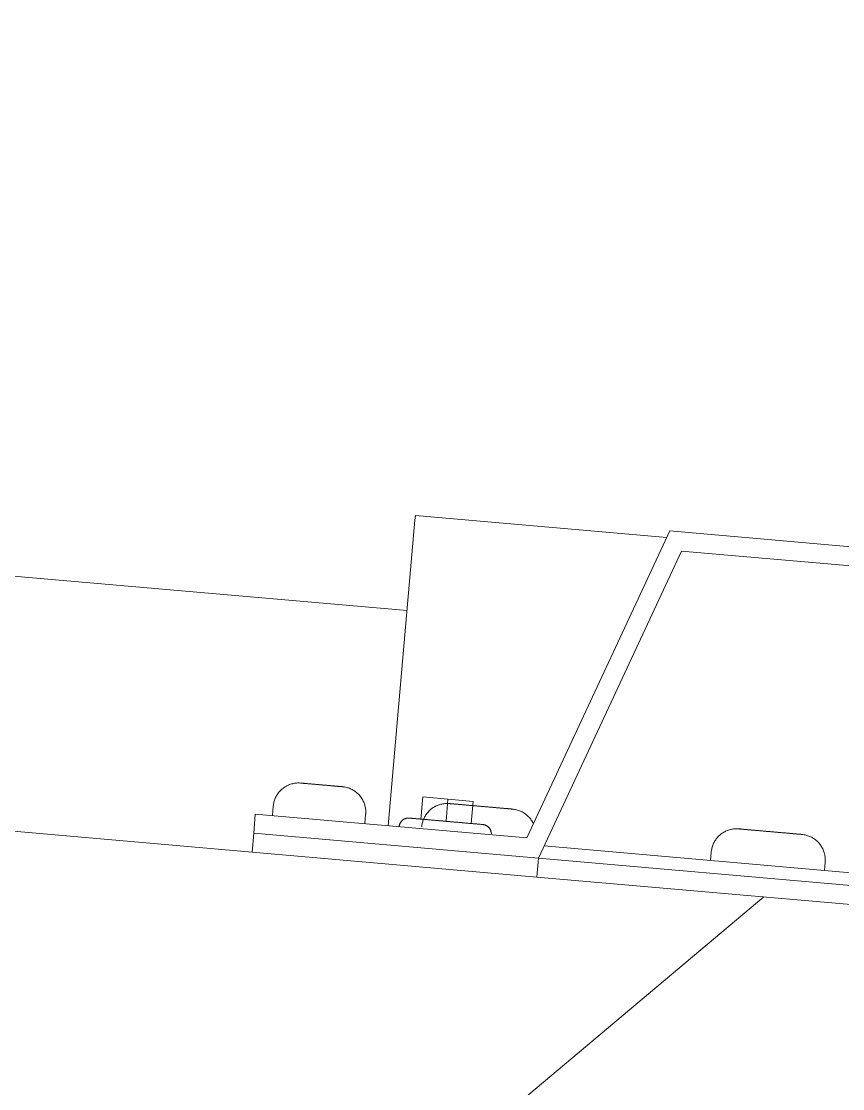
# Model space of a CAD drawing. Header units: metres. Extents: x 4238 to 4687, y -1 to 29.
# Drawn here: x 4650.5553 to 4650.6846, y 16.8595 to 17.0274 of the extents above; entities that cross this region are included whole.
import ezdxf

# ---------------------------------------------------------------- set-up
doc = ezdxf.new("R2010")
doc.units = ezdxf.units.M
for name, color, linetype, lineweight in [('A-ROOF', 132, 'Continuous', 5), ('A-ROOF-PATT', 132, 'Continuous', 15), ('Q-SPCQ', 91, 'Continuous', 5)]:
    doc.layers.add(name, color=color, linetype=linetype, lineweight=lineweight)

# ---------------------------------------------------------------- blocks, each defined once
blk = doc.blocks.new('Static Line_Sayfa_Metal Deck_Pan Mount - Up to 15 _ pitch - Max 2 Users-1845519-SECTION - GRID A9-A10')
at = {"layer": 'Q-SPCQ'}
for p, q in [((4567.5369, 16.90081), (4567.54111, 16.94888)), ((4567.54117, 16.94962), (4567.54111, 16.94888)), ((4567.54117, 16.94962), (4567.54116, 16.94953)), ((4567.54117, 16.94962), (4567.54116, 16.94953)), ((4567.54117, 16.94962), (4567.54116, 16.94953)), ((4567.54117, 16.94962), (4567.54116, 16.94953)), ((4567.54117, 16.94962), (4567.54116, 16.94953)), ((4567.54117, 16.94962), (4567.54116, 16.94953)), ((4567.54117, 16.94962), (4567.54116, 16.94953)), ((4567.54117, 16.94962), (4567.54116, 16.94953)), ((4567.54117, 16.94962), (4567.54116, 16.94953)), ((4567.58076, 16.94616), (4567.54117, 16.94962)), ((4567.58076, 16.94616), (4567.54117, 16.94962)), ((4567.58076, 16.94616), (4567.54117, 16.94962)), ((4567.58076, 16.94616), (4567.54117, 16.94962)), ((4567.58076, 16.94616), (4567.54117, 16.94962)), ((4567.58124, 16.94721), (4567.55872, 16.8989)), ((4567.72543, 16.9346), (4567.58124, 16.94721)), ((4567.56055, 16.89573), (4567.58308, 16.94404)), ((4567.58308, 16.94404), (4567.72308, 16.93179)), ((4567.54203, 16.90187), (4567.54234, 16.90535)), ((4567.54203, 16.90187), (4567.54234, 16.90535)), ((4567.54234, 16.90535), (4567.54203, 16.90187)), ((4567.54234, 16.90535), (4567.54203, 16.90187)), ((4567.54234, 16.90535), (4567.54203, 16.90187)), ((4567.54234, 16.90535), (4567.54203, 16.90187)), ((4567.5463, 16.90501), (4567.54234, 16.90535)), ((4567.54234, 16.90535), (4567.5463, 16.90501)), ((4567.5463, 16.90501), (4567.54234, 16.90535)), ((4567.54234, 16.90535), (4567.5463, 16.90501)), ((4567.5463, 16.90501), (4567.54234, 16.90535)), ((4567.54234, 16.90535), (4567.5463, 16.90501)), ((4567.546, 16.90152), (4567.5463, 16.90501)), ((4567.5463, 16.90501), (4567.546, 16.90152)), ((4567.546, 16.90152), (4567.5463, 16.90501)), ((4567.5463, 16.90501), (4567.546, 16.90152)), ((4567.546, 16.90152), (4567.5463, 16.90501)), ((4567.5463, 16.90501), (4567.546, 16.90152)), ((4567.5463, 16.90501), (4567.55027, 16.90466)), ((4567.55027, 16.90466), (4567.5463, 16.90501)), ((4567.5463, 16.90501), (4567.55027, 16.90466)), ((4567.55027, 16.90466), (4567.5463, 16.90501)), ((4567.5463, 16.90501), (4567.55027, 16.90466)), ((4567.55027, 16.90466), (4567.5463, 16.90501)), ((4567.5188, 16.9039), (4567.51867, 16.90241)), ((4567.5188, 16.9039), (4567.51867, 16.90241)), ((4567.5188, 16.9039), (4567.51867, 16.90241)), ((4567.54996, 16.90117), (4567.55027, 16.90466)), ((4567.54996, 16.90117), (4567.55027, 16.90466)), ((4567.55027, 16.90466), (4567.54996, 16.90117)), ((4567.55027, 16.90466), (4567.54996, 16.90117)), ((4567.55027, 16.90466), (4567.54996, 16.90117)), ((4567.55027, 16.90466), (4567.54996, 16.90117)), ((4567.51598, 16.90264), (4567.51572, 16.89965)), ((4567.55872, 16.8989), (4567.51598, 16.90264)), ((4567.53321, 16.90113), (4567.53334, 16.90263)), ((4567.53321, 16.90113), (4567.53334, 16.90263)), ((4567.53321, 16.90113), (4567.53334, 16.90263)), ((4567.546, 16.90152), (4567.54203, 16.90187)), ((4567.54203, 16.90187), (4567.546, 16.90152)), ((4567.546, 16.90152), (4567.54203, 16.90187)), ((4567.54203, 16.90187), (4567.546, 16.90152)), ((4567.546, 16.90152), (4567.54203, 16.90187)), ((4567.54203, 16.90187), (4567.546, 16.90152)), ((4567.546, 16.90152), (4567.54996, 16.90117)), ((4567.54996, 16.90117), (4567.546, 16.90152)), ((4567.546, 16.90152), (4567.54996, 16.90117)), ((4567.54996, 16.90117), (4567.546, 16.90152)), ((4567.546, 16.90152), (4567.54996, 16.90117)), ((4567.54996, 16.90117), (4567.546, 16.90152)), ((4567.51572, 16.89965), (4567.51546, 16.89666)), ((4567.51572, 16.89965), (4567.56055, 16.89573)), ((4567.51572, 16.89965), (4567.56055, 16.89573)), ((4567.56029, 16.89274), (4567.51546, 16.89666)), ((4567.72609, 16.88325), (4567.56145, 16.89766)), ((4567.58774, 16.89668), (4567.58762, 16.89537)), ((4567.56055, 16.89573), (4567.56029, 16.89274)), ((4567.72592, 16.88126), (4567.56055, 16.89573)), ((4567.73588, 16.88039), (4567.56055, 16.89573)), ((4567.60555, 16.8938), (4567.60567, 16.89511)), ((4567.73562, 16.8774), (4567.56029, 16.89274))]:
    blk.add_line(p, q, dxfattribs=at)
at = {"layer": 'Q-SPCQ', "flags": 128}
for points in [[(4567.5188, 16.9039), (4567.51882, 16.90406), (4567.51885, 16.90422), (4567.51887, 16.90437), (4567.51891, 16.90453), (4567.51895, 16.90468), (4567.519, 16.90484), (4567.51906, 16.90499), (4567.51912, 16.90514), (4567.51918, 16.90528), (4567.51925, 16.90542), (4567.51933, 16.90556), (4567.51942, 16.9057), (4567.5195, 16.90583), (4567.5196, 16.90596), (4567.5197, 16.90609), (4567.5198, 16.90621), (4567.51991, 16.90633), (4567.52002, 16.90644), (4567.52014, 16.90655), (4567.52026, 16.90665), (4567.52039, 16.90675), (4567.52052, 16.90684), (4567.52065, 16.90693), (4567.52079, 16.90702), (4567.52093, 16.90709), (4567.52107, 16.90716), (4567.52122, 16.90723), (4567.52137, 16.90729), (4567.52152, 16.90734), (4567.52167, 16.90739), (4567.52182, 16.90743), (4567.52198, 16.90747), (4567.52214, 16.9075), (4567.5223, 16.90752), (4567.52246, 16.90754), (4567.52262, 16.90755), (4567.52278, 16.90755), (4567.52294, 16.90755), (4567.52309, 16.90754), (4567.52314, 16.90754)], [(4567.5188, 16.9039), (4567.51882, 16.90406), (4567.51885, 16.90422), (4567.51887, 16.90437), (4567.51891, 16.90453), (4567.51895, 16.90468), (4567.519, 16.90484), (4567.51906, 16.90499), (4567.51912, 16.90514), (4567.51918, 16.90528), (4567.51925, 16.90542), (4567.51933, 16.90556), (4567.51942, 16.9057), (4567.5195, 16.90583), (4567.5196, 16.90596), (4567.5197, 16.90609), (4567.5198, 16.90621), (4567.51991, 16.90633), (4567.52002, 16.90644), (4567.52014, 16.90655), (4567.52026, 16.90665), (4567.52039, 16.90675), (4567.52052, 16.90684), (4567.52065, 16.90693), (4567.52079, 16.90702), (4567.52093, 16.90709), (4567.52107, 16.90716), (4567.52122, 16.90723), (4567.52137, 16.90729), (4567.52152, 16.90734), (4567.52167, 16.90739), (4567.52182, 16.90743), (4567.52198, 16.90747), (4567.52214, 16.9075), (4567.5223, 16.90752), (4567.52246, 16.90754), (4567.52262, 16.90755), (4567.52278, 16.90755), (4567.52294, 16.90755), (4567.52309, 16.90754), (4567.52314, 16.90754)], [(4567.5188, 16.9039), (4567.51882, 16.90406), (4567.51885, 16.90422), (4567.51887, 16.90437), (4567.51891, 16.90453), (4567.51895, 16.90468), (4567.519, 16.90484), (4567.51906, 16.90499), (4567.51912, 16.90514), (4567.51918, 16.90528), (4567.51925, 16.90542), (4567.51933, 16.90556), (4567.51942, 16.9057), (4567.5195, 16.90583), (4567.5196, 16.90596), (4567.5197, 16.90609), (4567.5198, 16.90621), (4567.51991, 16.90633), (4567.52002, 16.90644), (4567.52014, 16.90655), (4567.52026, 16.90665), (4567.52039, 16.90675), (4567.52052, 16.90684), (4567.52065, 16.90693), (4567.52079, 16.90702), (4567.52093, 16.90709), (4567.52107, 16.90716), (4567.52122, 16.90723), (4567.52137, 16.90729), (4567.52152, 16.90734), (4567.52167, 16.90739), (4567.52182, 16.90743), (4567.52198, 16.90747), (4567.52214, 16.9075), (4567.5223, 16.90752), (4567.52246, 16.90754), (4567.52262, 16.90755), (4567.52278, 16.90755), (4567.52294, 16.90755), (4567.52309, 16.90754), (4567.52314, 16.90754)], [(4567.52314, 16.90754), (4567.52315, 16.90753), (4567.52316, 16.90753), (4567.52318, 16.90753), (4567.5232, 16.90753), (4567.52323, 16.90753), (4567.52327, 16.90752), (4567.5233, 16.90752), (4567.52335, 16.90752), (4567.5234, 16.90751), (4567.52345, 16.90751), (4567.52351, 16.9075), (4567.52357, 16.9075), (4567.52364, 16.90749), (4567.52371, 16.90749), (4567.52379, 16.90748), (4567.52387, 16.90747), (4567.52395, 16.90746), (4567.52404, 16.90746), (4567.52413, 16.90745), (4567.52423, 16.90744), (4567.52433, 16.90743), (4567.52443, 16.90742), (4567.52454, 16.90741), (4567.52465, 16.9074), (4567.52476, 16.90739), (4567.52487, 16.90738), (4567.52499, 16.90737), (4567.52511, 16.90736), (4567.52523, 16.90735), (4567.52536, 16.90734), (4567.52548, 16.90733), (4567.52561, 16.90732), (4567.52574, 16.90731), (4567.52586, 16.9073), (4567.52599, 16.90729), (4567.52613, 16.90727), (4567.52626, 16.90726), (4567.52639, 16.90725), (4567.52642, 16.90725)], [(4567.52642, 16.90725), (4567.52629, 16.90726), (4567.52616, 16.90727), (4567.52603, 16.90728), (4567.5259, 16.90729), (4567.52577, 16.90731), (4567.52564, 16.90732), (4567.52552, 16.90733), (4567.52539, 16.90734), (4567.52527, 16.90735), (4567.52514, 16.90736), (4567.52502, 16.90737), (4567.52491, 16.90738), (4567.52479, 16.90739), (4567.52468, 16.9074), (4567.52457, 16.90741), (4567.52446, 16.90742), (4567.52436, 16.90743), (4567.52426, 16.90744), (4567.52416, 16.90745), (4567.52407, 16.90745), (4567.52398, 16.90746), (4567.52389, 16.90747), (4567.52381, 16.90748), (4567.52373, 16.90748), (4567.52366, 16.90749), (4567.52359, 16.9075), (4567.52353, 16.9075), (4567.52347, 16.90751), (4567.52341, 16.90751), (4567.52336, 16.90752), (4567.52332, 16.90752), (4567.52328, 16.90752), (4567.52324, 16.90753), (4567.52321, 16.90753), (4567.52319, 16.90753), (4567.52317, 16.90753), (4567.52315, 16.90753), (4567.52314, 16.90754)], [(4567.52314, 16.90754), (4567.52315, 16.90753), (4567.52316, 16.90753), (4567.52318, 16.90753), (4567.5232, 16.90753), (4567.52323, 16.90753), (4567.52327, 16.90752), (4567.5233, 16.90752), (4567.52335, 16.90752), (4567.5234, 16.90751), (4567.52345, 16.90751), (4567.52351, 16.9075), (4567.52357, 16.9075), (4567.52364, 16.90749), (4567.52371, 16.90749), (4567.52379, 16.90748), (4567.52387, 16.90747), (4567.52395, 16.90746), (4567.52404, 16.90746), (4567.52413, 16.90745), (4567.52423, 16.90744), (4567.52433, 16.90743), (4567.52443, 16.90742), (4567.52454, 16.90741), (4567.52465, 16.9074), (4567.52476, 16.90739), (4567.52487, 16.90738), (4567.52499, 16.90737), (4567.52511, 16.90736), (4567.52523, 16.90735), (4567.52536, 16.90734), (4567.52548, 16.90733), (4567.52561, 16.90732), (4567.52574, 16.90731), (4567.52586, 16.9073), (4567.52599, 16.90729), (4567.52613, 16.90727), (4567.52626, 16.90726), (4567.52639, 16.90725), (4567.52642, 16.90725)], [(4567.52642, 16.90725), (4567.52629, 16.90726), (4567.52616, 16.90727), (4567.52603, 16.90728), (4567.5259, 16.90729), (4567.52577, 16.90731), (4567.52564, 16.90732), (4567.52552, 16.90733), (4567.52539, 16.90734), (4567.52527, 16.90735), (4567.52514, 16.90736), (4567.52502, 16.90737), (4567.52491, 16.90738), (4567.52479, 16.90739), (4567.52468, 16.9074), (4567.52457, 16.90741), (4567.52446, 16.90742), (4567.52436, 16.90743), (4567.52426, 16.90744), (4567.52416, 16.90745), (4567.52407, 16.90745), (4567.52398, 16.90746), (4567.52389, 16.90747), (4567.52381, 16.90748), (4567.52373, 16.90748), (4567.52366, 16.90749), (4567.52359, 16.9075), (4567.52353, 16.9075), (4567.52347, 16.90751), (4567.52341, 16.90751), (4567.52336, 16.90752), (4567.52332, 16.90752), (4567.52328, 16.90752), (4567.52324, 16.90753), (4567.52321, 16.90753), (4567.52319, 16.90753), (4567.52317, 16.90753), (4567.52315, 16.90753), (4567.52314, 16.90754)], [(4567.52314, 16.90754), (4567.52315, 16.90753), (4567.52316, 16.90753), (4567.52318, 16.90753), (4567.5232, 16.90753), (4567.52323, 16.90753), (4567.52327, 16.90752), (4567.5233, 16.90752), (4567.52335, 16.90752), (4567.5234, 16.90751), (4567.52345, 16.90751), (4567.52351, 16.9075), (4567.52357, 16.9075), (4567.52364, 16.90749), (4567.52371, 16.90749), (4567.52379, 16.90748), (4567.52387, 16.90747), (4567.52395, 16.90746), (4567.52404, 16.90746), (4567.52413, 16.90745), (4567.52423, 16.90744), (4567.52433, 16.90743), (4567.52443, 16.90742), (4567.52454, 16.90741), (4567.52465, 16.9074), (4567.52476, 16.90739), (4567.52487, 16.90738), (4567.52499, 16.90737), (4567.52511, 16.90736), (4567.52523, 16.90735), (4567.52536, 16.90734), (4567.52548, 16.90733), (4567.52561, 16.90732), (4567.52574, 16.90731), (4567.52586, 16.9073), (4567.52599, 16.90729), (4567.52613, 16.90727), (4567.52626, 16.90726), (4567.52639, 16.90725), (4567.52642, 16.90725)], [(4567.52642, 16.90725), (4567.52629, 16.90726), (4567.52616, 16.90727), (4567.52603, 16.90728), (4567.5259, 16.90729), (4567.52577, 16.90731), (4567.52564, 16.90732), (4567.52552, 16.90733), (4567.52539, 16.90734), (4567.52527, 16.90735), (4567.52514, 16.90736), (4567.52502, 16.90737), (4567.52491, 16.90738), (4567.52479, 16.90739), (4567.52468, 16.9074), (4567.52457, 16.90741), (4567.52446, 16.90742), (4567.52436, 16.90743), (4567.52426, 16.90744), (4567.52416, 16.90745), (4567.52407, 16.90745), (4567.52398, 16.90746), (4567.52389, 16.90747), (4567.52381, 16.90748), (4567.52373, 16.90748), (4567.52366, 16.90749), (4567.52359, 16.9075), (4567.52353, 16.9075), (4567.52347, 16.90751), (4567.52341, 16.90751), (4567.52336, 16.90752), (4567.52332, 16.90752), (4567.52328, 16.90752), (4567.52324, 16.90753), (4567.52321, 16.90753), (4567.52319, 16.90753), (4567.52317, 16.90753), (4567.52315, 16.90753), (4567.52314, 16.90754)], [(4567.52971, 16.90696), (4567.5297, 16.90696), (4567.52969, 16.90696), (4567.52967, 16.90696), (4567.52964, 16.90697), (4567.52961, 16.90697), (4567.52958, 16.90697), (4567.52954, 16.90698), (4567.5295, 16.90698), (4567.52945, 16.90698), (4567.5294, 16.90699), (4567.52934, 16.90699), (4567.52927, 16.907), (4567.52921, 16.907), (4567.52913, 16.90701), (4567.52906, 16.90702), (4567.52898, 16.90702), (4567.52889, 16.90703), (4567.5288, 16.90704), (4567.52871, 16.90705), (4567.52862, 16.90706), (4567.52852, 16.90707), (4567.52841, 16.90707), (4567.52831, 16.90708), (4567.5282, 16.90709), (4567.52809, 16.9071), (4567.52797, 16.90711), (4567.52785, 16.90712), (4567.52774, 16.90713), (4567.52761, 16.90714), (4567.52749, 16.90715), (4567.52737, 16.90717), (4567.52724, 16.90718), (4567.52711, 16.90719), (4567.52698, 16.9072), (4567.52685, 16.90721), (4567.52672, 16.90722), (4567.52659, 16.90723), (4567.52646, 16.90725), (4567.52642, 16.90725)], [(4567.52642, 16.90725), (4567.52655, 16.90724), (4567.52669, 16.90723), (4567.52682, 16.90721), (4567.52695, 16.9072), (4567.52708, 16.90719), (4567.5272, 16.90718), (4567.52733, 16.90717), (4567.52746, 16.90716), (4567.52758, 16.90715), (4567.5277, 16.90714), (4567.52782, 16.90713), (4567.52794, 16.90712), (4567.52806, 16.90711), (4567.52817, 16.9071), (4567.52828, 16.90709), (4567.52839, 16.90708), (4567.52849, 16.90707), (4567.52859, 16.90706), (4567.52869, 16.90705), (4567.52878, 16.90704), (4567.52887, 16.90703), (4567.52896, 16.90703), (4567.52904, 16.90702), (4567.52911, 16.90701), (4567.52919, 16.90701), (4567.52926, 16.907), (4567.52932, 16.90699), (4567.52938, 16.90699), (4567.52944, 16.90698), (4567.52949, 16.90698), (4567.52953, 16.90698), (4567.52957, 16.90697), (4567.52961, 16.90697), (4567.52964, 16.90697), (4567.52966, 16.90696), (4567.52968, 16.90696), (4567.5297, 16.90696), (4567.5297, 16.90696)], [(4567.52971, 16.90696), (4567.5297, 16.90696), (4567.52969, 16.90696), (4567.52967, 16.90696), (4567.52964, 16.90697), (4567.52961, 16.90697), (4567.52958, 16.90697), (4567.52954, 16.90698), (4567.5295, 16.90698), (4567.52945, 16.90698), (4567.5294, 16.90699), (4567.52934, 16.90699), (4567.52927, 16.907), (4567.52921, 16.907), (4567.52913, 16.90701), (4567.52906, 16.90702), (4567.52898, 16.90702), (4567.52889, 16.90703), (4567.5288, 16.90704), (4567.52871, 16.90705), (4567.52862, 16.90706), (4567.52852, 16.90707), (4567.52841, 16.90707), (4567.52831, 16.90708), (4567.5282, 16.90709), (4567.52809, 16.9071), (4567.52797, 16.90711), (4567.52785, 16.90712), (4567.52774, 16.90713), (4567.52761, 16.90714), (4567.52749, 16.90715), (4567.52737, 16.90717), (4567.52724, 16.90718), (4567.52711, 16.90719), (4567.52698, 16.9072), (4567.52685, 16.90721), (4567.52672, 16.90722), (4567.52659, 16.90723), (4567.52646, 16.90725), (4567.52642, 16.90725)], [(4567.52642, 16.90725), (4567.52655, 16.90724), (4567.52669, 16.90723), (4567.52682, 16.90721), (4567.52695, 16.9072), (4567.52708, 16.90719), (4567.5272, 16.90718), (4567.52733, 16.90717), (4567.52746, 16.90716), (4567.52758, 16.90715), (4567.5277, 16.90714), (4567.52782, 16.90713), (4567.52794, 16.90712), (4567.52806, 16.90711), (4567.52817, 16.9071), (4567.52828, 16.90709), (4567.52839, 16.90708), (4567.52849, 16.90707), (4567.52859, 16.90706), (4567.52869, 16.90705), (4567.52878, 16.90704), (4567.52887, 16.90703), (4567.52896, 16.90703), (4567.52904, 16.90702), (4567.52911, 16.90701), (4567.52919, 16.90701), (4567.52926, 16.907), (4567.52932, 16.90699), (4567.52938, 16.90699), (4567.52944, 16.90698), (4567.52949, 16.90698), (4567.52953, 16.90698), (4567.52957, 16.90697), (4567.52961, 16.90697), (4567.52964, 16.90697), (4567.52966, 16.90696), (4567.52968, 16.90696), (4567.5297, 16.90696), (4567.5297, 16.90696)], [(4567.52971, 16.90696), (4567.5297, 16.90696), (4567.52969, 16.90696), (4567.52967, 16.90696), (4567.52964, 16.90697), (4567.52961, 16.90697), (4567.52958, 16.90697), (4567.52954, 16.90698), (4567.5295, 16.90698), (4567.52945, 16.90698), (4567.5294, 16.90699), (4567.52934, 16.90699), (4567.52927, 16.907), (4567.52921, 16.907), (4567.52913, 16.90701), (4567.52906, 16.90702), (4567.52898, 16.90702), (4567.52889, 16.90703), (4567.5288, 16.90704), (4567.52871, 16.90705), (4567.52862, 16.90706), (4567.52852, 16.90707), (4567.52841, 16.90707), (4567.52831, 16.90708), (4567.5282, 16.90709), (4567.52809, 16.9071), (4567.52797, 16.90711), (4567.52785, 16.90712), (4567.52774, 16.90713), (4567.52761, 16.90714), (4567.52749, 16.90715), (4567.52737, 16.90717), (4567.52724, 16.90718), (4567.52711, 16.90719), (4567.52698, 16.9072), (4567.52685, 16.90721), (4567.52672, 16.90722), (4567.52659, 16.90723), (4567.52646, 16.90725), (4567.52642, 16.90725)], [(4567.52642, 16.90725), (4567.52655, 16.90724), (4567.52669, 16.90723), (4567.52682, 16.90721), (4567.52695, 16.9072), (4567.52708, 16.90719), (4567.5272, 16.90718), (4567.52733, 16.90717), (4567.52746, 16.90716), (4567.52758, 16.90715), (4567.5277, 16.90714), (4567.52782, 16.90713), (4567.52794, 16.90712), (4567.52806, 16.90711), (4567.52817, 16.9071), (4567.52828, 16.90709), (4567.52839, 16.90708), (4567.52849, 16.90707), (4567.52859, 16.90706), (4567.52869, 16.90705), (4567.52878, 16.90704), (4567.52887, 16.90703), (4567.52896, 16.90703), (4567.52904, 16.90702), (4567.52911, 16.90701), (4567.52919, 16.90701), (4567.52926, 16.907), (4567.52932, 16.90699), (4567.52938, 16.90699), (4567.52944, 16.90698), (4567.52949, 16.90698), (4567.52953, 16.90698), (4567.52957, 16.90697), (4567.52961, 16.90697), (4567.52964, 16.90697), (4567.52966, 16.90696), (4567.52968, 16.90696), (4567.5297, 16.90696), (4567.5297, 16.90696)], [(4567.52971, 16.90696), (4567.52987, 16.90694), (4567.53003, 16.90692), (4567.53018, 16.90689), (4567.53034, 16.90685), (4567.53049, 16.90681), (4567.53065, 16.90676), (4567.5308, 16.90671), (4567.53094, 16.90665), (4567.53109, 16.90658), (4567.53123, 16.90651), (4567.53137, 16.90643), (4567.53151, 16.90635), (4567.53164, 16.90626), (4567.53177, 16.90617), (4567.5319, 16.90607), (4567.53202, 16.90596), (4567.53214, 16.90586), (4567.53225, 16.90574), (4567.53236, 16.90562), (4567.53246, 16.9055), (4567.53256, 16.90538), (4567.53265, 16.90525), (4567.53274, 16.90511), (4567.53282, 16.90498), (4567.5329, 16.90484), (4567.53297, 16.90469), (4567.53304, 16.90455), (4567.5331, 16.9044), (4567.53315, 16.90425), (4567.5332, 16.90409), (4567.53324, 16.90394), (4567.53328, 16.90378), (4567.53331, 16.90363), (4567.53333, 16.90347), (4567.53335, 16.90331), (4567.53336, 16.90315), (4567.53336, 16.90299), (4567.53336, 16.90283), (4567.53335, 16.90267), (4567.53334, 16.90263)], [(4567.52971, 16.90696), (4567.52987, 16.90694), (4567.53003, 16.90692), (4567.53018, 16.90689), (4567.53034, 16.90685), (4567.53049, 16.90681), (4567.53065, 16.90676), (4567.5308, 16.90671), (4567.53094, 16.90665), (4567.53109, 16.90658), (4567.53123, 16.90651), (4567.53137, 16.90643), (4567.53151, 16.90635), (4567.53164, 16.90626), (4567.53177, 16.90617), (4567.5319, 16.90607), (4567.53202, 16.90596), (4567.53214, 16.90586), (4567.53225, 16.90574), (4567.53236, 16.90562), (4567.53246, 16.9055), (4567.53256, 16.90538), (4567.53265, 16.90525), (4567.53274, 16.90511), (4567.53282, 16.90498), (4567.5329, 16.90484), (4567.53297, 16.90469), (4567.53304, 16.90455), (4567.5331, 16.9044), (4567.53315, 16.90425), (4567.5332, 16.90409), (4567.53324, 16.90394), (4567.53328, 16.90378), (4567.53331, 16.90363), (4567.53333, 16.90347), (4567.53335, 16.90331), (4567.53336, 16.90315), (4567.53336, 16.90299), (4567.53336, 16.90283), (4567.53335, 16.90267), (4567.53334, 16.90263)], [(4567.52971, 16.90696), (4567.52987, 16.90694), (4567.53003, 16.90692), (4567.53018, 16.90689), (4567.53034, 16.90685), (4567.53049, 16.90681), (4567.53065, 16.90676), (4567.5308, 16.90671), (4567.53094, 16.90665), (4567.53109, 16.90658), (4567.53123, 16.90651), (4567.53137, 16.90643), (4567.53151, 16.90635), (4567.53164, 16.90626), (4567.53177, 16.90617), (4567.5319, 16.90607), (4567.53202, 16.90596), (4567.53214, 16.90586), (4567.53225, 16.90574), (4567.53236, 16.90562), (4567.53246, 16.9055), (4567.53256, 16.90538), (4567.53265, 16.90525), (4567.53274, 16.90511), (4567.53282, 16.90498), (4567.5329, 16.90484), (4567.53297, 16.90469), (4567.53304, 16.90455), (4567.5331, 16.9044), (4567.53315, 16.90425), (4567.5332, 16.90409), (4567.53324, 16.90394), (4567.53328, 16.90378), (4567.53331, 16.90363), (4567.53333, 16.90347), (4567.53335, 16.90331), (4567.53336, 16.90315), (4567.53336, 16.90299), (4567.53336, 16.90283), (4567.53335, 16.90267), (4567.53334, 16.90263)], [(4567.54217, 16.90067), (4567.54219, 16.90083), (4567.54221, 16.90098), (4567.54224, 16.90114), (4567.54228, 16.9013), (4567.54232, 16.90145), (4567.54237, 16.90161), (4567.54242, 16.90176), (4567.54248, 16.9019), (4567.54255, 16.90205), (4567.54262, 16.90219), (4567.5427, 16.90233), (4567.54278, 16.90247), (4567.54287, 16.9026), (4567.54297, 16.90273), (4567.54306, 16.90286), (4567.54317, 16.90298), (4567.54328, 16.9031), (4567.54339, 16.90321), (4567.54351, 16.90332), (4567.54363, 16.90342), (4567.54376, 16.90352), (4567.54389, 16.90362), (4567.54402, 16.9037), (4567.54416, 16.90379), (4567.5443, 16.90387), (4567.54444, 16.90394), (4567.54459, 16.904), (4567.54474, 16.90406), (4567.54489, 16.90412), (4567.54504, 16.90416), (4567.5452, 16.90421), (4567.54535, 16.90424), (4567.54551, 16.90427), (4567.54567, 16.90429), (4567.54583, 16.90431), (4567.54599, 16.90432), (4567.54615, 16.90432), (4567.54631, 16.90432), (4567.54647, 16.90431), (4567.54651, 16.90431)], [(4567.55645, 16.90344), (4567.55644, 16.90344), (4567.55642, 16.90344), (4567.5564, 16.90344), (4567.55636, 16.90345), (4567.55632, 16.90345), (4567.55627, 16.90346), (4567.55621, 16.90346), (4567.55614, 16.90347), (4567.55607, 16.90347), (4567.55599, 16.90348), (4567.5559, 16.90349), (4567.5558, 16.9035), (4567.5557, 16.90351), (4567.55559, 16.90351), (4567.55547, 16.90353), (4567.55535, 16.90354), (4567.55522, 16.90355), (4567.55509, 16.90356), (4567.55495, 16.90357), (4567.55481, 16.90358), (4567.55465, 16.9036), (4567.5545, 16.90361), (4567.55434, 16.90362), (4567.55417, 16.90364), (4567.554, 16.90365), (4567.55383, 16.90367), (4567.55365, 16.90368), (4567.55347, 16.9037), (4567.55329, 16.90372), (4567.5531, 16.90373), (4567.55291, 16.90375), (4567.55272, 16.90377), (4567.55253, 16.90378), (4567.55233, 16.9038), (4567.55213, 16.90382), (4567.55194, 16.90383), (4567.55174, 16.90385), (4567.55154, 16.90387), (4567.55134, 16.90389), (4567.55114, 16.9039), (4567.55094, 16.90392), (4567.55075, 16.90394), (4567.55055, 16.90396), (4567.55036, 16.90397), (4567.55016, 16.90399), (4567.54997, 16.90401), (4567.54978, 16.90402), (4567.5496, 16.90404), (4567.54942, 16.90406), (4567.54924, 16.90407), (4567.54906, 16.90409), (4567.54889, 16.9041), (4567.54872, 16.90412), (4567.54856, 16.90413), (4567.5484, 16.90414), (4567.54825, 16.90416), (4567.5481, 16.90417), (4567.54796, 16.90418), (4567.54782, 16.90419), (4567.54769, 16.90421), (4567.54756, 16.90422), (4567.54744, 16.90423), (4567.54733, 16.90424), (4567.54722, 16.90425), (4567.54712, 16.90426), (4567.54703, 16.90426), (4567.54695, 16.90427), (4567.54687, 16.90428), (4567.5468, 16.90428), (4567.54674, 16.90429), (4567.54668, 16.90429), (4567.54663, 16.9043), (4567.54659, 16.9043), (4567.54656, 16.9043), (4567.54654, 16.90431), (4567.54652, 16.90431), (4567.54651, 16.90431)], [(4567.54652, 16.90431), (4567.54653, 16.90431), (4567.54655, 16.90431), (4567.54658, 16.9043), (4567.54661, 16.9043), (4567.54665, 16.9043), (4567.54671, 16.90429), (4567.54676, 16.90429), (4567.54683, 16.90428), (4567.5469, 16.90427), (4567.54699, 16.90427), (4567.54707, 16.90426), (4567.54717, 16.90425), (4567.54727, 16.90424), (4567.54738, 16.90423), (4567.5475, 16.90422), (4567.54762, 16.90421), (4567.54775, 16.9042), (4567.54788, 16.90419), (4567.54802, 16.90418), (4567.54817, 16.90416), (4567.54832, 16.90415), (4567.54847, 16.90414), (4567.54863, 16.90412), (4567.5488, 16.90411), (4567.54897, 16.90409), (4567.54914, 16.90408), (4567.54932, 16.90406), (4567.5495, 16.90405), (4567.54968, 16.90403), (4567.54987, 16.90402), (4567.55006, 16.904), (4567.55025, 16.90398), (4567.55044, 16.90397), (4567.55064, 16.90395), (4567.55084, 16.90393), (4567.55103, 16.90391), (4567.55123, 16.9039), (4567.55143, 16.90388), (4567.55163, 16.90386), (4567.55183, 16.90384), (4567.55203, 16.90383), (4567.55222, 16.90381), (4567.55242, 16.90379), (4567.55262, 16.90378), (4567.55281, 16.90376), (4567.553, 16.90374), (4567.55319, 16.90373), (4567.55337, 16.90371), (4567.55356, 16.90369), (4567.55373, 16.90368), (4567.55391, 16.90366), (4567.55408, 16.90365), (4567.55425, 16.90363), (4567.55441, 16.90362), (4567.55457, 16.9036), (4567.55472, 16.90359), (4567.55487, 16.90358), (4567.55502, 16.90357), (4567.55515, 16.90355), (4567.55528, 16.90354), (4567.55541, 16.90353), (4567.55553, 16.90352), (4567.55564, 16.90351), (4567.55575, 16.9035), (4567.55585, 16.90349), (4567.55594, 16.90348), (4567.55602, 16.90348), (4567.5561, 16.90347), (4567.55617, 16.90346), (4567.55623, 16.90346), (4567.55629, 16.90345), (4567.55634, 16.90345), (4567.55638, 16.90345), (4567.55641, 16.90344), (4567.55643, 16.90344), (4567.55645, 16.90344), (4567.55646, 16.90344)], [(4567.55646, 16.90344), (4567.55662, 16.90342), (4567.55678, 16.9034), (4567.55693, 16.90337), (4567.55709, 16.90333), (4567.55725, 16.90329), (4567.5574, 16.90324), (4567.55755, 16.90319), (4567.5577, 16.90313), (4567.55784, 16.90306), (4567.55799, 16.90299), (4567.55813, 16.90291), (4567.55826, 16.90283), (4567.5584, 16.90274), (4567.55853, 16.90264), (4567.55865, 16.90254), (4567.55877, 16.90244), (4567.55889, 16.90233), (4567.559, 16.90222), (4567.55911, 16.9021), (4567.55922, 16.90198), (4567.55932, 16.90185), (4567.55941, 16.90172), (4567.5595, 16.90159), (4567.55958, 16.90145), (4567.55966, 16.90131), (4567.55973, 16.90117)], [(4567.53863, 16.90078), (4567.53864, 16.90084), (4567.53865, 16.9009), (4567.53867, 16.90096), (4567.53868, 16.90101), (4567.53871, 16.90107), (4567.53873, 16.90112), (4567.53875, 16.90118), (4567.53878, 16.90123), (4567.53881, 16.90128), (4567.53884, 16.90134), (4567.53887, 16.90139), (4567.53891, 16.90143), (4567.53895, 16.90148), (4567.53898, 16.90153), (4567.53903, 16.90157), (4567.53907, 16.90161), (4567.53911, 16.90165), (4567.53916, 16.90169), (4567.53921, 16.90173), (4567.53925, 16.90177), (4567.5393, 16.9018), (4567.53936, 16.90183), (4567.53941, 16.90186), (4567.53946, 16.90189), (4567.53952, 16.90191), (4567.53957, 16.90193), (4567.53963, 16.90195), (4567.53969, 16.90197), (4567.53974, 16.90199), (4567.5398, 16.902), (4567.53986, 16.90201), (4567.53992, 16.90202), (4567.53998, 16.90202), (4567.54004, 16.90203), (4567.5401, 16.90203), (4567.54016, 16.90203), (4567.54022, 16.90203), (4567.54024, 16.90202)], [(4567.53863, 16.90078), (4567.53864, 16.90084), (4567.53865, 16.9009), (4567.53867, 16.90096), (4567.53868, 16.90101), (4567.53871, 16.90107), (4567.53873, 16.90112), (4567.53875, 16.90118), (4567.53878, 16.90123), (4567.53881, 16.90128), (4567.53884, 16.90134), (4567.53887, 16.90139), (4567.53891, 16.90143), (4567.53895, 16.90148), (4567.53898, 16.90153), (4567.53903, 16.90157), (4567.53907, 16.90161), (4567.53911, 16.90165), (4567.53916, 16.90169), (4567.53921, 16.90173), (4567.53925, 16.90177), (4567.5393, 16.9018), (4567.53936, 16.90183), (4567.53941, 16.90186), (4567.53946, 16.90189), (4567.53952, 16.90191), (4567.53957, 16.90193), (4567.53963, 16.90195), (4567.53969, 16.90197), (4567.53974, 16.90199), (4567.5398, 16.902), (4567.53986, 16.90201), (4567.53992, 16.90202), (4567.53998, 16.90202), (4567.54004, 16.90203), (4567.5401, 16.90203), (4567.54016, 16.90203), (4567.54022, 16.90203), (4567.54024, 16.90202)], [(4567.53863, 16.90078), (4567.53864, 16.90084), (4567.53865, 16.9009), (4567.53867, 16.90096), (4567.53868, 16.90101), (4567.53871, 16.90107), (4567.53873, 16.90112), (4567.53875, 16.90118), (4567.53878, 16.90123), (4567.53881, 16.90128), (4567.53884, 16.90134), (4567.53887, 16.90139), (4567.53891, 16.90143), (4567.53895, 16.90148), (4567.53898, 16.90153), (4567.53903, 16.90157), (4567.53907, 16.90161), (4567.53911, 16.90165), (4567.53916, 16.90169), (4567.53921, 16.90173), (4567.53925, 16.90177), (4567.5393, 16.9018), (4567.53936, 16.90183), (4567.53941, 16.90186), (4567.53946, 16.90189), (4567.53952, 16.90191), (4567.53957, 16.90193), (4567.53963, 16.90195), (4567.53969, 16.90197), (4567.53974, 16.90199), (4567.5398, 16.902), (4567.53986, 16.90201), (4567.53992, 16.90202), (4567.53998, 16.90202), (4567.54004, 16.90203), (4567.5401, 16.90203), (4567.54016, 16.90203), (4567.54022, 16.90203), (4567.54024, 16.90202)], [(4567.54024, 16.90202), (4567.54025, 16.90202), (4567.54028, 16.90202), (4567.54031, 16.90202), (4567.54035, 16.90201), (4567.5404, 16.90201), (4567.54046, 16.902), (4567.54053, 16.902), (4567.54061, 16.90199), (4567.54069, 16.90198), (4567.54078, 16.90198), (4567.54089, 16.90197), (4567.541, 16.90196), (4567.54112, 16.90195), (4567.54124, 16.90194), (4567.54138, 16.90192), (4567.54152, 16.90191), (4567.54167, 16.9019), (4567.54182, 16.90189), (4567.54198, 16.90187), (4567.54215, 16.90186), (4567.54233, 16.90184), (4567.54251, 16.90183), (4567.54269, 16.90181), (4567.54289, 16.90179), (4567.54308, 16.90178), (4567.54328, 16.90176), (4567.54349, 16.90174), (4567.5437, 16.90172), (4567.54391, 16.9017), (4567.54413, 16.90168), (4567.54435, 16.90166), (4567.54457, 16.90165), (4567.54479, 16.90163), (4567.54502, 16.90161), (4567.54525, 16.90159), (4567.54548, 16.90157), (4567.54571, 16.90155), (4567.54594, 16.90153), (4567.546, 16.90152)], [(4567.546, 16.90152), (4567.54577, 16.90154), (4567.54554, 16.90156), (4567.54531, 16.90158), (4567.54508, 16.9016), (4567.54485, 16.90162), (4567.54463, 16.90164), (4567.54441, 16.90166), (4567.54419, 16.90168), (4567.54397, 16.9017), (4567.54375, 16.90172), (4567.54354, 16.90174), (4567.54334, 16.90175), (4567.54314, 16.90177), (4567.54294, 16.90179), (4567.54274, 16.9018), (4567.54256, 16.90182), (4567.54238, 16.90184), (4567.5422, 16.90185), (4567.54203, 16.90187), (4567.54186, 16.90188), (4567.54171, 16.9019), (4567.54156, 16.90191), (4567.54141, 16.90192), (4567.54128, 16.90193), (4567.54115, 16.90194), (4567.54103, 16.90196), (4567.54092, 16.90196), (4567.54081, 16.90197), (4567.54072, 16.90198), (4567.54063, 16.90199), (4567.54055, 16.902), (4567.54048, 16.902), (4567.54042, 16.90201), (4567.54036, 16.90201), (4567.54032, 16.90202), (4567.54029, 16.90202), (4567.54026, 16.90202), (4567.54024, 16.90202), (4567.54024, 16.90202)], [(4567.54024, 16.90202), (4567.54025, 16.90202), (4567.54028, 16.90202), (4567.54031, 16.90202), (4567.54035, 16.90201), (4567.5404, 16.90201), (4567.54046, 16.902), (4567.54053, 16.902), (4567.54061, 16.90199), (4567.54069, 16.90198), (4567.54078, 16.90198), (4567.54089, 16.90197), (4567.541, 16.90196), (4567.54112, 16.90195), (4567.54124, 16.90194), (4567.54138, 16.90192), (4567.54152, 16.90191), (4567.54167, 16.9019), (4567.54182, 16.90189), (4567.54198, 16.90187), (4567.54215, 16.90186), (4567.54233, 16.90184), (4567.54251, 16.90183), (4567.54269, 16.90181), (4567.54289, 16.90179), (4567.54308, 16.90178), (4567.54328, 16.90176), (4567.54349, 16.90174), (4567.5437, 16.90172), (4567.54391, 16.9017), (4567.54413, 16.90168), (4567.54435, 16.90166), (4567.54457, 16.90165), (4567.54479, 16.90163), (4567.54502, 16.90161), (4567.54525, 16.90159), (4567.54548, 16.90157), (4567.54571, 16.90155), (4567.54594, 16.90153), (4567.546, 16.90152)], [(4567.546, 16.90152), (4567.54577, 16.90154), (4567.54554, 16.90156), (4567.54531, 16.90158), (4567.54508, 16.9016), (4567.54485, 16.90162), (4567.54463, 16.90164), (4567.54441, 16.90166), (4567.54419, 16.90168), (4567.54397, 16.9017), (4567.54375, 16.90172), (4567.54354, 16.90174), (4567.54334, 16.90175), (4567.54314, 16.90177), (4567.54294, 16.90179), (4567.54274, 16.9018), (4567.54256, 16.90182), (4567.54238, 16.90184), (4567.5422, 16.90185), (4567.54203, 16.90187), (4567.54186, 16.90188), (4567.54171, 16.9019), (4567.54156, 16.90191), (4567.54141, 16.90192), (4567.54128, 16.90193), (4567.54115, 16.90194), (4567.54103, 16.90196), (4567.54092, 16.90196), (4567.54081, 16.90197), (4567.54072, 16.90198), (4567.54063, 16.90199), (4567.54055, 16.902), (4567.54048, 16.902), (4567.54042, 16.90201), (4567.54036, 16.90201), (4567.54032, 16.90202), (4567.54029, 16.90202), (4567.54026, 16.90202), (4567.54024, 16.90202), (4567.54024, 16.90202)], [(4567.54024, 16.90202), (4567.54025, 16.90202), (4567.54028, 16.90202), (4567.54031, 16.90202), (4567.54035, 16.90201), (4567.5404, 16.90201), (4567.54046, 16.902), (4567.54053, 16.902), (4567.54061, 16.90199), (4567.54069, 16.90198), (4567.54078, 16.90198), (4567.54089, 16.90197), (4567.541, 16.90196), (4567.54112, 16.90195), (4567.54124, 16.90194), (4567.54138, 16.90192), (4567.54152, 16.90191), (4567.54167, 16.9019), (4567.54182, 16.90189), (4567.54198, 16.90187), (4567.54215, 16.90186), (4567.54233, 16.90184), (4567.54251, 16.90183), (4567.54269, 16.90181), (4567.54289, 16.90179), (4567.54308, 16.90178), (4567.54328, 16.90176), (4567.54349, 16.90174), (4567.5437, 16.90172), (4567.54391, 16.9017), (4567.54413, 16.90168), (4567.54435, 16.90166), (4567.54457, 16.90165), (4567.54479, 16.90163), (4567.54502, 16.90161), (4567.54525, 16.90159), (4567.54548, 16.90157), (4567.54571, 16.90155), (4567.54594, 16.90153), (4567.546, 16.90152)], [(4567.546, 16.90152), (4567.54577, 16.90154), (4567.54554, 16.90156), (4567.54531, 16.90158), (4567.54508, 16.9016), (4567.54485, 16.90162), (4567.54463, 16.90164), (4567.54441, 16.90166), (4567.54419, 16.90168), (4567.54397, 16.9017), (4567.54375, 16.90172), (4567.54354, 16.90174), (4567.54334, 16.90175), (4567.54314, 16.90177), (4567.54294, 16.90179), (4567.54274, 16.9018), (4567.54256, 16.90182), (4567.54238, 16.90184), (4567.5422, 16.90185), (4567.54203, 16.90187), (4567.54186, 16.90188), (4567.54171, 16.9019), (4567.54156, 16.90191), (4567.54141, 16.90192), (4567.54128, 16.90193), (4567.54115, 16.90194), (4567.54103, 16.90196), (4567.54092, 16.90196), (4567.54081, 16.90197), (4567.54072, 16.90198), (4567.54063, 16.90199), (4567.54055, 16.902), (4567.54048, 16.902), (4567.54042, 16.90201), (4567.54036, 16.90201), (4567.54032, 16.90202), (4567.54029, 16.90202), (4567.54026, 16.90202), (4567.54024, 16.90202), (4567.54024, 16.90202)], [(4567.55176, 16.90102), (4567.55174, 16.90102), (4567.55172, 16.90102), (4567.55169, 16.90102), (4567.55165, 16.90103), (4567.5516, 16.90103), (4567.55154, 16.90104), (4567.55147, 16.90104), (4567.55139, 16.90105), (4567.55131, 16.90106), (4567.55121, 16.90106), (4567.55111, 16.90107), (4567.551, 16.90108), (4567.55088, 16.90109), (4567.55075, 16.9011), (4567.55062, 16.90112), (4567.55048, 16.90113), (4567.55033, 16.90114), (4567.55018, 16.90115), (4567.55001, 16.90117), (4567.54984, 16.90118), (4567.54967, 16.9012), (4567.54949, 16.90121), (4567.5493, 16.90123), (4567.54911, 16.90125), (4567.54892, 16.90127), (4567.54871, 16.90128), (4567.54851, 16.9013), (4567.5483, 16.90132), (4567.54809, 16.90134), (4567.54787, 16.90136), (4567.54765, 16.90138), (4567.54743, 16.9014), (4567.5472, 16.90141), (4567.54698, 16.90143), (4567.54675, 16.90145), (4567.54652, 16.90147), (4567.54629, 16.90149), (4567.54606, 16.90151), (4567.546, 16.90152)], [(4567.546, 16.90152), (4567.54623, 16.9015), (4567.54646, 16.90148), (4567.54669, 16.90146), (4567.54692, 16.90144), (4567.54714, 16.90142), (4567.54737, 16.9014), (4567.54759, 16.90138), (4567.54781, 16.90136), (4567.54803, 16.90134), (4567.54824, 16.90132), (4567.54845, 16.90131), (4567.54866, 16.90129), (4567.54886, 16.90127), (4567.54906, 16.90125), (4567.54925, 16.90124), (4567.54944, 16.90122), (4567.54962, 16.9012), (4567.5498, 16.90119), (4567.54997, 16.90117), (4567.55013, 16.90116), (4567.55029, 16.90114), (4567.55044, 16.90113), (4567.55058, 16.90112), (4567.55072, 16.90111), (4567.55085, 16.9011), (4567.55097, 16.90109), (4567.55108, 16.90108), (4567.55119, 16.90107), (4567.55128, 16.90106), (4567.55137, 16.90105), (4567.55145, 16.90104), (4567.55152, 16.90104), (4567.55158, 16.90103), (4567.55163, 16.90103), (4567.55168, 16.90102), (4567.55171, 16.90102), (4567.55174, 16.90102), (4567.55175, 16.90102), (4567.55176, 16.90102)], [(4567.55176, 16.90102), (4567.55174, 16.90102), (4567.55172, 16.90102), (4567.55169, 16.90102), (4567.55165, 16.90103), (4567.5516, 16.90103), (4567.55154, 16.90104), (4567.55147, 16.90104), (4567.55139, 16.90105), (4567.55131, 16.90106), (4567.55121, 16.90106), (4567.55111, 16.90107), (4567.551, 16.90108), (4567.55088, 16.90109), (4567.55075, 16.9011), (4567.55062, 16.90112), (4567.55048, 16.90113), (4567.55033, 16.90114), (4567.55018, 16.90115), (4567.55001, 16.90117), (4567.54984, 16.90118), (4567.54967, 16.9012), (4567.54949, 16.90121), (4567.5493, 16.90123), (4567.54911, 16.90125), (4567.54892, 16.90127), (4567.54871, 16.90128), (4567.54851, 16.9013), (4567.5483, 16.90132), (4567.54809, 16.90134), (4567.54787, 16.90136), (4567.54765, 16.90138), (4567.54743, 16.9014), (4567.5472, 16.90141), (4567.54698, 16.90143), (4567.54675, 16.90145), (4567.54652, 16.90147), (4567.54629, 16.90149), (4567.54606, 16.90151), (4567.546, 16.90152)], [(4567.546, 16.90152), (4567.54623, 16.9015), (4567.54646, 16.90148), (4567.54669, 16.90146), (4567.54692, 16.90144), (4567.54714, 16.90142), (4567.54737, 16.9014), (4567.54759, 16.90138), (4567.54781, 16.90136), (4567.54803, 16.90134), (4567.54824, 16.90132), (4567.54845, 16.90131), (4567.54866, 16.90129), (4567.54886, 16.90127), (4567.54906, 16.90125), (4567.54925, 16.90124), (4567.54944, 16.90122), (4567.54962, 16.9012), (4567.5498, 16.90119), (4567.54997, 16.90117), (4567.55013, 16.90116), (4567.55029, 16.90114), (4567.55044, 16.90113), (4567.55058, 16.90112), (4567.55072, 16.90111), (4567.55085, 16.9011), (4567.55097, 16.90109), (4567.55108, 16.90108), (4567.55119, 16.90107), (4567.55128, 16.90106), (4567.55137, 16.90105), (4567.55145, 16.90104), (4567.55152, 16.90104), (4567.55158, 16.90103), (4567.55163, 16.90103), (4567.55168, 16.90102), (4567.55171, 16.90102), (4567.55174, 16.90102), (4567.55175, 16.90102), (4567.55176, 16.90102)], [(4567.55176, 16.90102), (4567.55174, 16.90102), (4567.55172, 16.90102), (4567.55169, 16.90102), (4567.55165, 16.90103), (4567.5516, 16.90103), (4567.55154, 16.90104), (4567.55147, 16.90104), (4567.55139, 16.90105), (4567.55131, 16.90106), (4567.55121, 16.90106), (4567.55111, 16.90107), (4567.551, 16.90108), (4567.55088, 16.90109), (4567.55075, 16.9011), (4567.55062, 16.90112), (4567.55048, 16.90113), (4567.55033, 16.90114), (4567.55018, 16.90115), (4567.55001, 16.90117), (4567.54984, 16.90118), (4567.54967, 16.9012), (4567.54949, 16.90121), (4567.5493, 16.90123), (4567.54911, 16.90125), (4567.54892, 16.90127), (4567.54871, 16.90128), (4567.54851, 16.9013), (4567.5483, 16.90132), (4567.54809, 16.90134), (4567.54787, 16.90136), (4567.54765, 16.90138), (4567.54743, 16.9014), (4567.5472, 16.90141), (4567.54698, 16.90143), (4567.54675, 16.90145), (4567.54652, 16.90147), (4567.54629, 16.90149), (4567.54606, 16.90151), (4567.546, 16.90152)], [(4567.546, 16.90152), (4567.54623, 16.9015), (4567.54646, 16.90148), (4567.54669, 16.90146), (4567.54692, 16.90144), (4567.54714, 16.90142), (4567.54737, 16.9014), (4567.54759, 16.90138), (4567.54781, 16.90136), (4567.54803, 16.90134), (4567.54824, 16.90132), (4567.54845, 16.90131), (4567.54866, 16.90129), (4567.54886, 16.90127), (4567.54906, 16.90125), (4567.54925, 16.90124), (4567.54944, 16.90122), (4567.54962, 16.9012), (4567.5498, 16.90119), (4567.54997, 16.90117), (4567.55013, 16.90116), (4567.55029, 16.90114), (4567.55044, 16.90113), (4567.55058, 16.90112), (4567.55072, 16.90111), (4567.55085, 16.9011), (4567.55097, 16.90109), (4567.55108, 16.90108), (4567.55119, 16.90107), (4567.55128, 16.90106), (4567.55137, 16.90105), (4567.55145, 16.90104), (4567.55152, 16.90104), (4567.55158, 16.90103), (4567.55163, 16.90103), (4567.55168, 16.90102), (4567.55171, 16.90102), (4567.55174, 16.90102), (4567.55175, 16.90102), (4567.55176, 16.90102)], [(4567.55176, 16.90102), (4567.55182, 16.90101), (4567.55188, 16.901), (4567.55194, 16.90099), (4567.552, 16.90098), (4567.55206, 16.90096), (4567.55211, 16.90094), (4567.55217, 16.90092), (4567.55222, 16.9009), (4567.55228, 16.90087), (4567.55233, 16.90085), (4567.55239, 16.90082), (4567.55244, 16.90079), (4567.55249, 16.90075), (4567.55253, 16.90072), (4567.55258, 16.90068), (4567.55263, 16.90064), (4567.55267, 16.9006), (4567.55271, 16.90056), (4567.55275, 16.90051), (4567.55279, 16.90047), (4567.55283, 16.90042), (4567.55287, 16.90037), (4567.5529, 16.90032), (4567.55293, 16.90027), (4567.55296, 16.90022), (4567.55299, 16.90017), (4567.55301, 16.90011), (4567.55303, 16.90006), (4567.55305, 16.9), (4567.55307, 16.89994), (4567.55309, 16.89988), (4567.5531, 16.89983), (4567.55311, 16.89977), (4567.55312, 16.89971), (4567.55313, 16.89965), (4567.55313, 16.89959), (4567.55313, 16.89953)], [(4567.55176, 16.90102), (4567.55182, 16.90101), (4567.55188, 16.901), (4567.55194, 16.90099), (4567.552, 16.90098), (4567.55206, 16.90096), (4567.55211, 16.90094), (4567.55217, 16.90092), (4567.55222, 16.9009), (4567.55228, 16.90087), (4567.55233, 16.90085), (4567.55239, 16.90082), (4567.55244, 16.90079), (4567.55249, 16.90075), (4567.55253, 16.90072), (4567.55258, 16.90068), (4567.55263, 16.90064), (4567.55267, 16.9006), (4567.55271, 16.90056), (4567.55275, 16.90051), (4567.55279, 16.90047), (4567.55283, 16.90042), (4567.55287, 16.90037), (4567.5529, 16.90032), (4567.55293, 16.90027), (4567.55296, 16.90022), (4567.55299, 16.90017), (4567.55301, 16.90011), (4567.55303, 16.90006), (4567.55305, 16.9), (4567.55307, 16.89994), (4567.55309, 16.89988), (4567.5531, 16.89983), (4567.55311, 16.89977), (4567.55312, 16.89971), (4567.55313, 16.89965), (4567.55313, 16.89959), (4567.55313, 16.89953)], [(4567.55176, 16.90102), (4567.55182, 16.90101), (4567.55188, 16.901), (4567.55194, 16.90099), (4567.552, 16.90098), (4567.55206, 16.90096), (4567.55211, 16.90094), (4567.55217, 16.90092), (4567.55222, 16.9009), (4567.55228, 16.90087), (4567.55233, 16.90085), (4567.55239, 16.90082), (4567.55244, 16.90079), (4567.55249, 16.90075), (4567.55253, 16.90072), (4567.55258, 16.90068), (4567.55263, 16.90064), (4567.55267, 16.9006), (4567.55271, 16.90056), (4567.55275, 16.90051), (4567.55279, 16.90047), (4567.55283, 16.90042), (4567.55287, 16.90037), (4567.5529, 16.90032), (4567.55293, 16.90027), (4567.55296, 16.90022), (4567.55299, 16.90017), (4567.55301, 16.90011), (4567.55303, 16.90006), (4567.55305, 16.9), (4567.55307, 16.89994), (4567.55309, 16.89988), (4567.5531, 16.89983), (4567.55311, 16.89977), (4567.55312, 16.89971), (4567.55313, 16.89965), (4567.55313, 16.89959), (4567.55313, 16.89953)], [(4567.58774, 16.89668), (4567.58775, 16.89684), (4567.58778, 16.897), (4567.58781, 16.89716), (4567.58784, 16.89731), (4567.58788, 16.89747), (4567.58793, 16.89762), (4567.58799, 16.89777), (4567.58805, 16.89792), (4567.58811, 16.89806), (4567.58819, 16.89821), (4567.58826, 16.89835), (4567.58835, 16.89848), (4567.58844, 16.89862), (4567.58853, 16.89875), (4567.58863, 16.89887), (4567.58873, 16.89899), (4567.58884, 16.89911), (4567.58896, 16.89923), (4567.58907, 16.89933), (4567.5892, 16.89944), (4567.58932, 16.89954), (4567.58945, 16.89963), (4567.58959, 16.89972), (4567.58972, 16.8998), (4567.58986, 16.89988), (4567.59001, 16.89995), (4567.59015, 16.90002), (4567.5903, 16.90008), (4567.59045, 16.90013), (4567.59061, 16.90018), (4567.59076, 16.90022), (4567.59092, 16.90026), (4567.59108, 16.90028), (4567.59123, 16.90031), (4567.59139, 16.90032), (4567.59155, 16.90033), (4567.59171, 16.90034), (4567.59187, 16.90034), (4567.59203, 16.90033), (4567.59208, 16.90032)], [(4567.59208, 16.90032), (4567.59209, 16.90032), (4567.59211, 16.90032), (4567.59214, 16.90032), (4567.59218, 16.90031), (4567.59222, 16.90031), (4567.59227, 16.90031), (4567.59233, 16.9003), (4567.5924, 16.90029), (4567.59247, 16.90029), (4567.59255, 16.90028), (4567.59264, 16.90027), (4567.59273, 16.90027), (4567.59284, 16.90026), (4567.59295, 16.90025), (4567.59306, 16.90024), (4567.59318, 16.90023), (4567.59331, 16.90021), (4567.59345, 16.9002), (4567.59359, 16.90019), (4567.59373, 16.90018), (4567.59388, 16.90016), (4567.59404, 16.90015), (4567.5942, 16.90014), (4567.59436, 16.90012), (4567.59453, 16.90011), (4567.59471, 16.90009), (4567.59488, 16.90008), (4567.59506, 16.90006), (4567.59525, 16.90005), (4567.59544, 16.90003), (4567.59562, 16.90001), (4567.59582, 16.9), (4567.59601, 16.89998), (4567.59621, 16.89996), (4567.5964, 16.89994), (4567.5966, 16.89993), (4567.5968, 16.89991), (4567.597, 16.89989), (4567.5972, 16.89987), (4567.59739, 16.89986), (4567.59759, 16.89984), (4567.59779, 16.89982), (4567.59799, 16.89981), (4567.59818, 16.89979), (4567.59837, 16.89977), (4567.59856, 16.89976), (4567.59875, 16.89974), (4567.59894, 16.89972), (4567.59912, 16.89971), (4567.5993, 16.89969), (4567.59948, 16.89968), (4567.59965, 16.89966), (4567.59981, 16.89965), (4567.59998, 16.89963), (4567.60014, 16.89962), (4567.60029, 16.8996), (4567.60044, 16.89959), (4567.60058, 16.89958), (4567.60072, 16.89957), (4567.60085, 16.89956), (4567.60097, 16.89954), (4567.60109, 16.89953), (4567.60121, 16.89952), (4567.60131, 16.89951), (4567.60141, 16.89951), (4567.6015, 16.8995), (4567.60159, 16.89949), (4567.60167, 16.89948), (4567.60174, 16.89948), (4567.6018, 16.89947), (4567.60186, 16.89947), (4567.6019, 16.89946), (4567.60194, 16.89946), (4567.60197, 16.89946), (4567.602, 16.89945), (4567.60201, 16.89945), (4567.60202, 16.89945)], [(4567.60202, 16.89945), (4567.60201, 16.89945), (4567.60199, 16.89946), (4567.60196, 16.89946), (4567.60193, 16.89946), (4567.60188, 16.89946), (4567.60183, 16.89947), (4567.60177, 16.89947), (4567.60171, 16.89948), (4567.60163, 16.89949), (4567.60155, 16.89949), (4567.60146, 16.8995), (4567.60137, 16.89951), (4567.60126, 16.89952), (4567.60116, 16.89953), (4567.60104, 16.89954), (4567.60092, 16.89955), (4567.60079, 16.89956), (4567.60066, 16.89957), (4567.60052, 16.89958), (4567.60037, 16.8996), (4567.60022, 16.89961), (4567.60006, 16.89962), (4567.5999, 16.89964), (4567.59974, 16.89965), (4567.59957, 16.89967), (4567.59939, 16.89968), (4567.59922, 16.8997), (4567.59904, 16.89971), (4567.59885, 16.89973), (4567.59867, 16.89975), (4567.59848, 16.89976), (4567.59828, 16.89978), (4567.59809, 16.8998), (4567.5979, 16.89981), (4567.5977, 16.89983), (4567.5975, 16.89985), (4567.5973, 16.89987), (4567.5971, 16.89988), (4567.59691, 16.8999), (4567.59671, 16.89992), (4567.59651, 16.89994), (4567.59631, 16.89995), (4567.59612, 16.89997), (4567.59592, 16.89999), (4567.59573, 16.9), (4567.59554, 16.90002), (4567.59535, 16.90004), (4567.59516, 16.90005), (4567.59498, 16.90007), (4567.5948, 16.90008), (4567.59463, 16.9001), (4567.59445, 16.90011), (4567.59429, 16.90013), (4567.59412, 16.90014), (4567.59397, 16.90016), (4567.59381, 16.90017), (4567.59366, 16.90018), (4567.59352, 16.9002), (4567.59338, 16.90021), (4567.59325, 16.90022), (4567.59313, 16.90023), (4567.59301, 16.90024), (4567.59289, 16.90025), (4567.59279, 16.90026), (4567.59269, 16.90027), (4567.5926, 16.90028), (4567.59251, 16.90028), (4567.59243, 16.90029), (4567.59236, 16.9003), (4567.5923, 16.9003), (4567.59225, 16.90031), (4567.5922, 16.90031), (4567.59216, 16.90032), (4567.59213, 16.90032), (4567.5921, 16.90032), (4567.59209, 16.90032), (4567.59208, 16.90032)], [(4567.60202, 16.89945), (4567.60218, 16.89944), (4567.60234, 16.89941), (4567.6025, 16.89938), (4567.60266, 16.89935), (4567.60281, 16.8993), (4567.60296, 16.89926), (4567.60311, 16.8992), (4567.60326, 16.89914), (4567.60341, 16.89907), (4567.60355, 16.899), (4567.60369, 16.89892), (4567.60383, 16.89884), (4567.60396, 16.89875), (4567.60409, 16.89866), (4567.60422, 16.89856), (4567.60434, 16.89845), (4567.60446, 16.89834), (4567.60457, 16.89823), (4567.60468, 16.89811), (4567.60478, 16.89799), (4567.60488, 16.89786), (4567.60497, 16.89773), (4567.60506, 16.8976), (4567.60515, 16.89746), (4567.60522, 16.89732), (4567.60529, 16.89718), (4567.60536, 16.89703), (4567.60542, 16.89689), (4567.60547, 16.89673), (4567.60552, 16.89658), (4567.60556, 16.89643), (4567.6056, 16.89627), (4567.60563, 16.89611), (4567.60565, 16.89595), (4567.60567, 16.89579), (4567.60568, 16.89563), (4567.60568, 16.89547), (4567.60568, 16.89531), (4567.60567, 16.89515), (4567.60567, 16.89511)]]:
    blk.add_lwpolyline(points, dxfattribs=at)

msp = doc.modelspace()

# ---------------------------------------------------------------- hatches: boundary and pattern name
at = {"layer": 'A-ROOF-PATT', "lineweight": 5}
h = msp.add_hatch(dxfattribs=at)
h.set_pattern_fill('FP_199', color=256, angle=-135, style=0, pattern_type=2)
h.set_pattern_definition([(40, (4640.4423, 10.6554), (-0.1928363, 0.2298133), []), (130, (4640.4423, 10.6554), (-0.2298133, -0.1928363), [])])
h.paths.add_polyline_path([(4618.88505, 15.61393), (4641.38078, 17.58205), (4661.17178, 15.85056), (4661.17178, 15.97102), (4641.38078, 17.70251), (4618.88505, 15.73439)])
h.paths.add_polyline_path([(4631.60681, 16.84532), (4631.60681, 16.84532), (4631.65233, 16.84532)])
h.paths.add_polyline_path([(4631.65233, 16.85104), (4631.65233, 16.85104), (4631.71419, 16.85104)])
h.paths.add_polyline_path([(4631.67974, 16.85377), (4631.67974, 16.85377), (4631.68478, 16.85377)])

# ---------------------------------------------------------------- linework, layer by layer
at = {"layer": 'A-ROOF', "lineweight": 15}
for p, q in [((4650.61604, 16.93468), (4641.38078, 17.74266)), ((4650.59163, 16.89666), (4641.38078, 17.70251))]:
    msp.add_line(p, q, dxfattribs=at)

# ---------------------------------------------------------------- block references
at = {"layer": 'Q-SPCQ'}
msp.add_blockref('Static Line_Sayfa_Metal Deck_Pan Mount - Up to 15 _ pitch - Max 2 Users-1845519-SECTION - GRID A9-A10', (83.07617, 0), dxfattribs=at)

doc.saveas('drawing.dxf')
